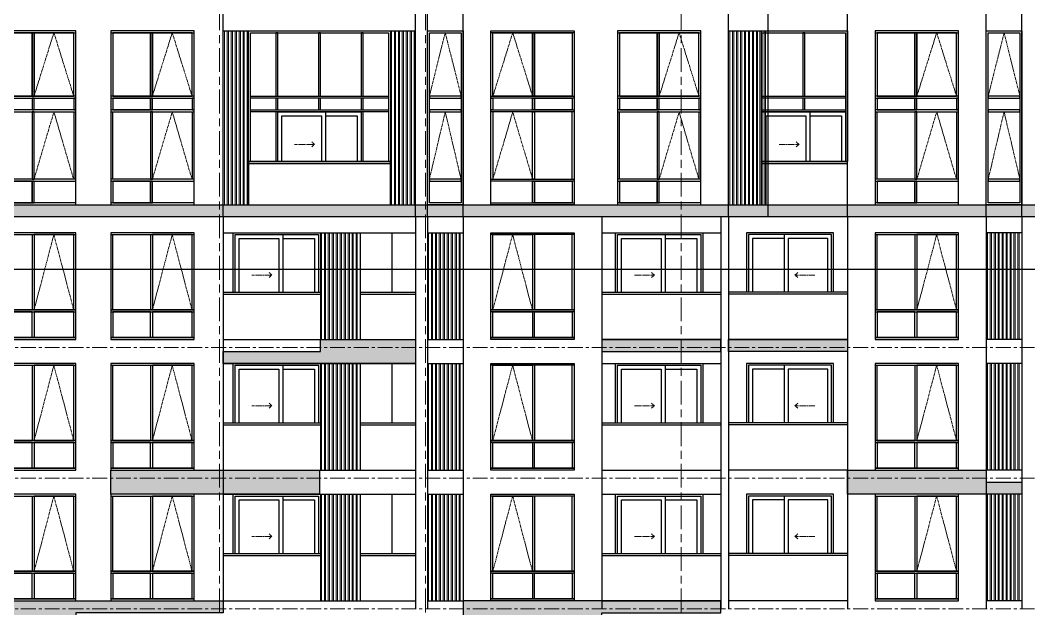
# Model space of a CAD drawing. Header units: millimetres. Extents: x -100356 to 314685, y 446 to 1273965.
# Drawn here: x 198722 to 224172, y 100804 to 115670 of the extents above; entities that cross this region are included whole.
import ezdxf
from ezdxf.xclip import XClip

# ---------------------------------------------------------------- set-up
doc = ezdxf.new("R2010")
doc.units = ezdxf.units.MM
doc.header["$XCLIPFRAME"] = 2
for name, pattern in [('20180221 BF$0$Core - tb$0$HIDDEN2', [0.1875, 0.125, -0.0625]), ('gf$0$CENTER2', [28.575, 19.05, -3.175, 3.175, -3.175]), ('gf$0$Kume - Grid Line', [10.5, 6, -1.25, 2, -1.25]), ('section$0$CENTER', [2, 1.25, -0.25, 0.25, -0.25]), ('section$0$Kume - Grid Line', [10.5, 6, -1.25, 2, -1.25])]:
    doc.linetypes.add(name, pattern=pattern)
for name, color, linetype, lineweight in [('@LOUVER', 35, 'Continuous', 13), ('gf$0$A.Axis', 251, 'gf$0$CENTER2', 13), ('section$0$A-_ANOT----_D', 7, 'Continuous', 5), ('section$0$A-_FLORLEVL_E', 7, 'Continuous', 5), ('section$0$NKC_TRUC', 8, 'section$0$CENTER', 13)]:
    doc.layers.add(name, color=color, linetype=linetype, lineweight=lineweight)
doc.layers.add('NAM', color=3, linetype='Continuous')
doc.layers.add('STR', color=7, linetype='Continuous')

# ---------------------------------------------------------------- blocks, each defined once
blk = doc.blocks.new('section$0$grid section')
at = {"layer": 'section$0$NKC_TRUC', "ltscale": 300}
for p, q in [((-141943.9, 81800), (0, 81800)), ((-141943.9, 78500), (0, 78500)), ((-141943.9, 75200), (0, 75200)), ((-141943.9, 71900), (0, 71900))]:
    blk.add_line(p, q, dxfattribs=at)
blk = doc.blocks.new('wd01 - 2400x2200')
at = {"layer": 'NAM'}
for points in [[(-100, -1050), (2600, -1050), (2600, 1050), (-100, 1050)], [(-50, 1050), (-100, 1050), (-100, -1050), (-50, -1050)], [(650, 1050), (600, 1050), (600, -1050), (650, -1050)], [(2600, 1050), (2550, 1050), (2550, -1050), (2600, -1050)], [(-50, 50), (600, 50), (600, 1000), (-50, 1000)], [(2550, 50), (650, 50), (650, 1000), (2550, 1000)], [(600, 0), (-50, 0), (-50, -1000), (600, -1000)], [(2550, 0), (650, 0), (650, -1000), (2550, -1000)]]:
    blk.add_lwpolyline(points, close=True, dxfattribs=at)
at = {"layer": 'NAM', "elevation": 0}
for points in [[(-50, 1050), (-50, -1050)], [(2550, 1050), (2550, -1050)]]:
    blk.add_lwpolyline(points, dxfattribs=at)
at = {"layer": 'NAM'}
for points in [[(600, 1050), (600, -1050)], [(650, 1050), (650, -1050)]]:
    blk.add_lwpolyline(points, dxfattribs=at)
at = {"layer": 'section$0$A-_ANOT----_D', "color": 8, "linetype": 'section$0$Kume - Grid Line', "ltscale": 10}
blk.add_lwpolyline([(650, 0), (2550, -500), (650, -1000)], dxfattribs=at)
blk = doc.blocks.new('louver 2700')
at = {"layer": '@LOUVER', "linetype": '20180221 BF$0$Core - tb$0$HIDDEN2', "ltscale": 100}
blk.add_lwpolyline([(0, 0), (30, 0), (30, 2700), (0, 2700)], close=True, dxfattribs=at)
blk = doc.blocks.new('*U583')
at = {"layer": '@LOUVER'}
blk.add_blockref('louver 2700', (-15, -1350), dxfattribs=at)
blk = doc.blocks.new('*U584')
at = {"layer": '@LOUVER', "color": 0, "linetype": 'ByBlock', "lineweight": -2}
for p in [(0, 0), (100, 0), (200, 0), (300, 0), (400, 0), (500, 0), (600, 0), (700, 0), (800, 0), (900, 0)]:
    blk.add_blockref('*U583', p, dxfattribs=at)
blk = doc.blocks.new('*U585')
at = {"layer": '@LOUVER'}
blk.add_blockref('louver 2700', (-15, -1350), dxfattribs=at)
blk = doc.blocks.new('*U586')
at = {"layer": '@LOUVER', "color": 0, "linetype": 'ByBlock', "lineweight": -2}
for p in [(0, 0), (100, 0), (200, 0), (300, 0), (400, 0), (500, 0), (600, 0), (700, 0), (800, 0)]:
    blk.add_blockref('*U585', p, dxfattribs=at)
blk = doc.blocks.new('*U587')
at = {"layer": '@LOUVER'}
blk.add_blockref('louver 2700', (-15, -1350), dxfattribs=at)
blk = doc.blocks.new('*U588')
at = {"layer": '@LOUVER', "color": 0, "linetype": 'ByBlock', "lineweight": -2}
for p in [(0, 0), (100, 0), (200, 0), (300, 0), (400, 0), (500, 0), (600, 0), (700, 0), (800, 0)]:
    blk.add_blockref('*U587', p, dxfattribs=at)
blk = doc.blocks.new('elevation unit 1')
at = {"layer": 'NAM'}
for points in [[(200, 39875), (2900, 39875), (2900, 42503), (200, 42503)], [(250, 42503), (200, 42503), (200, 39875), (250, 39875)], [(950, 42503), (900, 42503), (900, 39875), (950, 39875)], [(2900, 42503), (2850, 42503), (2850, 39875), (2900, 39875)], [(250, 40975), (900, 40975), (900, 42483), (250, 42483)], [(2850, 40975), (950, 40975), (950, 42483), (2850, 42483)], [(900, 40925), (250, 40925), (250, 39925), (900, 39925)], [(2850, 40925), (950, 40925), (950, 39925), (2850, 39925)]]:
    blk.add_lwpolyline(points, close=True, dxfattribs=at)
for points in [[(250, 42503), (250, 39875)], [(900, 42503), (900, 39875)], [(950, 42503), (950, 39875)], [(2850, 42503), (2850, 39875)], [(200, 36150), (200, 31300)], [(2900, 36150), (2900, 31300)], [(200, 31000), (200, 30100)], [(200, 26600), (200, 23600)], [(2900, 26600), (2900, 23600)], [(200, 20400), (200, 23400)], [(200, 16000), (200, 16900)], [(2900, 16000), (2900, 16900)]]:
    blk.add_lwpolyline(points, dxfattribs=at)
at = {"layer": 'NAM', "elevation": 0}
for points in [[(1350, 36150), (1350, 33700)], [(1400, 36150), (1400, 33700)], [(1400, 35900), (2900, 35900), (2900, 33700), (1400, 33700)], [(1400, 35850), (2850, 35850), (2850, 33750), (1400, 33750)], [(1400, 35850), (2850, 35850), (2850, 34650), (1400, 34650)], [(1400, 35750), (2750, 35750), (2750, 34750), (1400, 34750)], [(2750, 34650), (2750, 33850), (1400, 33850)], [(2900, 33700), (200, 33700)], [(2900, 32700), (200, 32700)], [(1350, 32700), (1350, 31300)], [(1400, 32700), (1400, 31300)], [(2900, 31900), (1400, 31900)], [(2900, 31000), (2900, 30100)], [(1350, 26600), (1350, 23600)], [(1400, 26600), (1400, 23600)], [(1400, 26250), (2900, 26250), (2900, 24050), (1400, 24050)], [(1400, 26200), (2850, 26200), (2850, 24100), (1400, 24100)], [(1400, 26200), (2850, 26200), (2850, 25000), (1400, 25000)], [(1400, 26100), (2750, 26100), (2750, 25100), (1400, 25100)], [(2750, 25000), (2750, 24200), (1400, 24200)], [(1350, 20400), (1350, 23400)], [(1400, 20400), (1400, 23400)], [(1400, 20750), (2900, 20750), (2900, 22950), (1400, 22950)], [(1400, 20800), (2850, 20800), (2850, 22900), (1400, 22900)], [(2750, 22000), (2750, 22800), (1400, 22800)], [(1400, 20800), (2850, 20800), (2850, 22000), (1400, 22000)], [(1400, 20900), (2750, 20900), (2750, 21900), (1400, 21900)]]:
    blk.add_lwpolyline(points, dxfattribs=at)
at = {"layer": 'section$0$A-_ANOT----_D', "color": 8, "linetype": 'section$0$Kume - Grid Line', "ltscale": 10}
for points in [[(950, 40925), (2850, 40425), (950, 39925)], [(1829, 35428), (1829, 34924)], [(1766, 34993), (1829, 34924), (1892, 34993)], [(1829, 25778), (1829, 25274)], [(1766, 25343), (1829, 25274), (1892, 25343)], [(1766, 21657), (1829, 21726), (1892, 21657)], [(1829, 21222), (1829, 21726)]]:
    blk.add_lwpolyline(points, dxfattribs=at)
at = {"layer": 'STR', "elevation": 0}
for points in [[(3300, 36150), (0, 36150)], [(3300, 31300), (0, 31300)], [(3300, 31000), (0, 31000)], [(3300, 30100), (0, 30100)], [(3300, 26600), (0, 26600)], [(3300, 23600), (0, 23600)], [(3300, 23400), (0, 23400)], [(3300, 20400), (0, 20400)], [(3300, 16900), (0, 16900)], [(3300, 16000), (0, 16000)]]:
    blk.add_lwpolyline(points, dxfattribs=at)
at = {"layer": '@LOUVER', "rotation": 270}
for name, p in [('*U584', (1550, 33685, 0)), ('*U586', (1550, 30985, 0)), ('*U588', (1550, 16885, 0))]:
    blk.add_blockref(name, p, dxfattribs=at)
at = {"layer": 'NAM'}
for p in [(300, 37939, 0), (300, 18650, 0)]:
    blk.add_blockref('wd01 - 2400x2200', p, dxfattribs=at)
at = {"layer": 'NAM', "xscale": -1, "rotation": 180}
blk.add_blockref('wd01 - 2400x2200', (300, 28350, 0), dxfattribs=at)
blk = doc.blocks.new('wd02-elevation 1')
at = {"layer": 'NAM', "elevation": 0}
for points in [[(197491, 177019), (201891, 177019), (201891, 179119), (197491, 179119)], [(197491, 177019), (197541, 177019), (197541, 179119), (197491, 179119)], [(197541, 178119), (198091, 178119), (198091, 179069), (197541, 179069)], [(198091, 177019), (198141, 177019), (198141, 179119), (198091, 179119)], [(198141, 179069), (199841, 179069), (199841, 178119), (198141, 178119)], [(199841, 177019), (199891, 177019), (199891, 179119), (199841, 179119)], [(200191, 179069), (199891, 179069), (199891, 178119), (200191, 178119)], [(200191, 177019), (200241, 177019), (200241, 179119), (200191, 179119)], [(200241, 178119), (201841, 178119), (201841, 179069), (200241, 179069)], [(201841, 177019), (201891, 177019), (201891, 179119), (201841, 179119)], [(198091, 178119), (197541, 178119), (197541, 178069), (198091, 178069)], [(199841, 178119), (198141, 178119), (198141, 178069), (199841, 178069)], [(199841, 177069), (198141, 177069), (198141, 178069), (199841, 178069)], [(200191, 178119), (199891, 178119), (199891, 178069), (200191, 178069)], [(201841, 178119), (200241, 178119), (200241, 178069), (201841, 178069)], [(201841, 178069), (200241, 178069), (200241, 177069), (201841, 177069)], [(200191, 177069), (199891, 177069), (199891, 177019), (200191, 177019)]]:
    blk.add_lwpolyline(points, close=True, dxfattribs=at)
at = {"layer": 'section$0$A-_ANOT----_D', "color": 8, "linetype": 'section$0$Kume - Grid Line', "ltscale": 10, "elevation": 0}
for points in [[(198141, 178069), (199841, 177569), (198141, 177069)], [(200241, 178069), (201841, 177569), (200241, 177069)]]:
    blk.add_lwpolyline(points, dxfattribs=at)
blk = doc.blocks.new('LOUVER HIGH')
at = {"layer": '@LOUVER', "linetype": '20180221 BF$0$Core - tb$0$HIDDEN2', "ltscale": 100}
blk.add_lwpolyline([(0, 0), (30, 0), (30, 4400), (0, 4400)], close=True, dxfattribs=at)
blk = doc.blocks.new('*U445')
at = {"layer": '@LOUVER'}
blk.add_blockref('LOUVER HIGH', (-15, -2200), dxfattribs=at)
blk = doc.blocks.new('*U446')
at = {"layer": '@LOUVER', "color": 0, "linetype": 'ByBlock', "lineweight": -2}
for p in [(0, 0), (100, 0), (200, 0), (300, 0), (400, 0), (500, 0), (600, 0)]:
    blk.add_blockref('*U445', p, dxfattribs=at)
blk = doc.blocks.new('*U447')
at = {"layer": '@LOUVER'}
blk.add_blockref('LOUVER HIGH', (-15, -2200), dxfattribs=at)
blk = doc.blocks.new('*U448')
at = {"layer": '@LOUVER', "color": 0, "linetype": 'ByBlock', "lineweight": -2}
for p in [(0, 0), (100, 0), (200, 0), (300, 0), (400, 0), (500, 0), (600, 0)]:
    blk.add_blockref('*U447', p, dxfattribs=at)
blk = doc.blocks.new('*U449')
at = {"layer": '@LOUVER'}
blk.add_blockref('LOUVER HIGH', (-15, -2200), dxfattribs=at)
blk = doc.blocks.new('*U450')
at = {"layer": '@LOUVER', "color": 0, "linetype": 'ByBlock', "lineweight": -2}
for p in [(0, 0), (100, 0), (200, 0), (300, 0), (400, 0), (500, 0), (600, 0), (700, 0), (800, 0), (900, 0)]:
    blk.add_blockref('*U449', p, dxfattribs=at)
blk = doc.blocks.new('skyvilla elevation 1')
at = {"layer": 'NAM'}
for points in [[(300, 39875), (4700, 39875), (4700, 42503), (300, 42503)], [(300, 39875), (350, 39875), (350, 42503), (300, 42503)], [(900, 39875), (950, 39875), (950, 42503), (900, 42503)], [(2650, 39875), (2700, 39875), (2700, 42503), (2650, 42503)], [(3000, 39875), (3050, 39875), (3050, 42503), (3000, 42503)], [(4650, 39875), (4700, 39875), (4700, 42503), (4650, 42503)], [(900, 42483), (350, 42483), (350, 40975), (900, 40975)], [(2650, 40975), (950, 40975), (950, 42483), (2650, 42483)], [(4650, 42483), (3050, 42483), (3050, 40975), (4650, 40975)], [(900, 40975), (350, 40975), (350, 40925), (900, 40925)], [(2650, 40975), (950, 40975), (950, 40925), (2650, 40925)], [(3000, 40975), (2700, 40975), (2700, 40925), (3000, 40925)], [(4650, 40975), (3050, 40975), (3050, 40925), (4650, 40925)], [(2650, 39925), (950, 39925), (950, 40925), (2650, 40925)], [(4650, 40925), (3050, 40925), (3050, 39925), (4650, 39925)], [(3000, 39925), (2700, 39925), (2700, 39875), (3000, 39875)], [(1400, 35517), (300, 35517), (300, 31933), (1400, 31933)], [(2650, 35467), (2700, 35467), (2700, 31983), (2650, 31983)], [(3000, 35467), (3050, 35467), (3050, 31983), (3000, 31983)], [(2650, 34825), (1400, 34825), (1400, 34775), (2650, 34775)], [(3000, 34825), (2700, 34825), (2700, 34775), (3000, 34775)], [(4650, 34825), (3050, 34825), (3050, 34775), (4650, 34775)], [(3000, 33750), (2700, 33750), (2700, 33700), (3000, 33700)], [(4650, 33750), (3050, 33750), (3050, 33700), (4650, 33700)], [(2650, 32675), (1400, 32675), (1400, 32625), (2650, 32625)], [(3000, 32675), (2700, 32675), (2700, 32625), (3000, 32625)], [(4650, 32675), (3050, 32675), (3050, 32625), (4650, 32625)]]:
    blk.add_lwpolyline(points, close=True, dxfattribs=at)
for points in [[(300, 36150), (300, 31300)], [(1350, 35517), (1350, 31933)], [(1400, 35517), (1400, 31933)], [(1400, 35517), (4700, 35517), (4700, 31933), (1400, 31933)], [(1400, 35467), (4650, 35467), (4650, 31983), (1400, 31983)], [(4700, 35517), (4700, 31933)], [(1400, 34775), (2650, 34775), (2650, 32675), (1400, 32675)], [(1400, 34775), (2650, 34775), (2650, 33575), (1400, 33575)], [(1400, 34675), (2550, 34675), (2550, 33675), (1400, 33675)], [(2550, 33575), (2550, 32775), (1400, 32775)]]:
    blk.add_lwpolyline(points, dxfattribs=at)
at = {"layer": 'NAM', "elevation": 0}
for points in [[(4700, 36150), (4700, 31300)], [(300, 23400), (300, 20400)], [(4700, 23400), (4700, 20400)], [(300, 22600), (4700, 22600), (4700, 20400), (1400, 20400)], [(300, 22550), (2650, 22550), (2650, 20450), (1400, 20450)], [(300, 22550), (2650, 22550), (2650, 21350), (1400, 21350)], [(300, 22550), (4650, 22550), (4650, 20450), (1400, 20450)], [(300, 22450), (2550, 22450), (2550, 21450), (1400, 21450)], [(1350, 22550), (1350, 20400)], [(1400, 22550), (1400, 20400)], [(1400, 20400), (1400, 22550)], [(2550, 21350), (2550, 20550), (1400, 20550)]]:
    blk.add_lwpolyline(points, dxfattribs=at)
for points in [[(4700, 30100), (300, 30100), (300, 31000), (4700, 31000)], [(4650, 30150), (350, 30150), (350, 30950), (4650, 30950)], [(2650, 30150), (350, 30150), (350, 30950), (2650, 30950)], [(950, 30950), (900, 30950), (900, 30150), (950, 30150)], [(2700, 30950), (2650, 30950), (2650, 30150), (2700, 30150)], [(3050, 30950), (3000, 30950), (3000, 30150), (3050, 30150)], [(2650, 22550), (2700, 22550), (2700, 20450), (2650, 20450)], [(3000, 22550), (3050, 22550), (3050, 20450), (3000, 20450)], [(3000, 21525), (2700, 21525), (2700, 21475), (3000, 21475)], [(4650, 21525), (3050, 21525), (3050, 21475), (4650, 21475)], [(4700, 16000), (300, 16000), (300, 16900), (4700, 16900)], [(4650, 16050), (350, 16050), (350, 16850), (4650, 16850)], [(2650, 16050), (350, 16050), (350, 16850), (2650, 16850)], [(950, 16850), (900, 16850), (900, 16050), (950, 16050)], [(2700, 16850), (2650, 16850), (2650, 16050), (2700, 16050)], [(3050, 16850), (3000, 16850), (3000, 16050), (3050, 16050)]]:
    blk.add_lwpolyline(points, close=True, dxfattribs=at)
at = {"layer": 'section$0$A-_ANOT----_D', "color": 8, "linetype": 'section$0$Kume - Grid Line', "ltscale": 10}
for points in [[(950, 40925), (2650, 40425), (950, 39925)], [(3050, 40925), (4650, 40425), (3050, 39925)]]:
    blk.add_lwpolyline(points, dxfattribs=at)
at = {"layer": 'section$0$A-_ANOT----_D', "color": 8, "linetype": 'section$0$Kume - Grid Line', "ltscale": 10, "elevation": 0}
for points in [[(1829, 34353), (1829, 33849)], [(1766, 33918), (1829, 33849), (1892, 33918)], [(950, 30150), (2650, 30550), (950, 30950)], [(3050, 30150), (4650, 30550), (3050, 30950)], [(1829, 22128), (1829, 21624)], [(1766, 21693), (1829, 21624), (1892, 21693)], [(950, 16050), (2650, 16450), (950, 16850)], [(3050, 16050), (4650, 16450), (3050, 16850)]]:
    blk.add_lwpolyline(points, dxfattribs=at)
at = {"layer": 'STR'}
blk.add_lwpolyline([(0, 36150), (5300, 36150)], dxfattribs=at)
at = {"layer": 'STR', "elevation": 0}
for points in [[(0, 31300), (5300, 31300)], [(0, 31000), (5300, 31000)], [(0, 30100), (5300, 30100)], [(0, 23400), (5300, 23400)], [(0, 22400), (5300, 22400)], [(0, 20400), (5300, 20400)], [(0, 16900), (5300, 16900)], [(0, 16000), (5300, 16000)]]:
    blk.add_lwpolyline(points, dxfattribs=at)
at = {"layer": '@LOUVER', "rotation": 270}
for name, p in [('*U446', (2500, 36135)), ('*U448', (2500, 31918)), ('*U450', (2500, 23385, 0))]:
    blk.add_blockref(name, p, dxfattribs=at)
at = {"layer": 'NAM'}
for p in [(-197191, -140130, 0), (-197191, -152919, 0), (-197191, -159419, 0)]:
    blk.add_blockref('wd02-elevation 1', p, dxfattribs=at)
at = {"layer": 'NAM', "xscale": -1, "rotation": 180}
blk.add_blockref('wd02-elevation 1', (-197191, 206416, 0), dxfattribs=at)
blk = doc.blocks.new('random facade')
at = {"layer": 'NAM', "ltscale": 0.5}
h = blk.add_hatch(color=252, dxfattribs=at)
h.dxf.hatch_style = 1
h.paths.add_polyline_path([(141287, 548157), (140987, 548157), (140987, 543257), (141287, 543257)])
h.paths.add_polyline_path([(144587, 550557), (143987, 550557), (143987, 548157), (143987, 545957), (144288, 545957), (144287, 548157), (144587, 548157)])
h.paths.add_polyline_path([(147887, 548157), (147887, 543257), (147287, 543257), (147287, 545957), (147588, 545957), (147587, 548157)])
h.paths.add_polyline_path([(147287, 573357), (147287, 569857), (147587, 569857), (147587, 566857), (147887, 566857), (147887, 572657), (147887, 573357)])
h.paths.add_polyline_path([(144587, 569857), (144287, 569857), (144287, 566857), (144587, 566857)])
h.paths.add_polyline_path([(144287, 566657), (144587, 566657), (144587, 563657), (144287, 563657)])
h.paths.add_polyline_path([(144587, 574557), (143987, 574557), (143987, 579407), (144287, 579407), (144287, 576957), (144587, 576957), (144587, 575927)])
h.paths.add_polyline_path([(147287, 585860), (147887, 585860), (147887, 579407), (147587, 579407), (147587, 583132), (147287, 583132)])
h.paths.add_polyline_path([(141287, 576982), (140687, 576982), (140687, 582246), (141287, 582246)])
h.paths.add_polyline_path([(141287, 563657), (141287, 560157), (140987, 560157), (140987, 559257), (140687, 559257), (140687, 563657)])
h.paths.add_polyline_path([(140687, 558907), (140987, 558907), (140987, 555957), (140687, 555957)])
at = {"layer": 'NAM', "elevation": 0}
for points in [[(147287, 585860), (147887, 585860), (147887, 579407), (147587, 579407), (147587, 583132), (147287, 583132)], [(141287, 576982), (140687, 576982), (140687, 582246), (141287, 582246)], [(144587, 574557), (143987, 574557), (143987, 579407), (144287, 579407), (144287, 576957), (144587, 576957), (144587, 575927)], [(147287, 573357), (147287, 569857), (147587, 569857), (147587, 566857), (147887, 566857), (147887, 572657), (147887, 573357)], [(144587, 569857), (144287, 569857), (144287, 566857), (144587, 566857)], [(144287, 566657), (144587, 566657), (144587, 563657), (144287, 563657)], [(141287, 563657), (141287, 560157), (140987, 560157), (140987, 559257), (140687, 559257), (140687, 563657)]]:
    blk.add_lwpolyline(points, close=True, dxfattribs=at)
blk = doc.blocks.new('ELEVATION 1')
at = {"layer": 'NAM'}
h = blk.add_hatch(color=252, dxfattribs=at)
h.dxf.hatch_style = 1
h.paths.add_polyline_path([(77215, 585860), (77515, 585860), (77515, 543257), (77215, 543257)])
at = {"layer": 'NAM', "elevation": 0}
blk.add_lwpolyline([(77215, 585860), (77515, 585860), (77515, 543257), (77215, 543257)], close=True, dxfattribs=at)
at = {"layer": 'NAM'}
for name, p in [('random facade', (-80372, 0)), ('elevation unit 1', (67315, 543257, 0)), ('elevation unit 1', (70615, 543257, 0)), ('elevation unit 1', (73915, 543257, 0)), ('skyvilla elevation 1', (77215, 543257, 0))]:
    blk.add_blockref(name, p, dxfattribs=at)
ref = blk.add_blockref('random facade', (-70472, 0), dxfattribs=at)
XClip(ref).set_block_clipping_path([(135831.3026844063, 539572.9150476698), (146354.211493358, 586893.258623431)])
at = {"layer": 'section$0$A-_FLORLEVL_E'}
ref = blk.add_blockref('section$0$grid section', (-4584, 526178, 0), dxfattribs=dict(at, rotation=270))
XClip(ref).set_block_clipping_path([(-63133.662589381, -3062.3099419163), (16172.8238461059, 101487.3382753241)])

msp = doc.modelspace()

# ---------------------------------------------------------------- linework, layer by layer
at = {"layer": 'gf$0$A.Axis', "linetype": 'gf$0$Kume - Grid Line', "lineweight": 9, "ltscale": 100}
for p, q in [((203750.4, 25115.6, 0), (203750.4, 127445.7, 0)), ((208950.4, 25115.6, 0), (208950.4, 127445.7, 0)), ((215400.4, 25115.6, 0), (215400.4, 127445.7, 0))]:
    msp.add_line(p, q, dxfattribs=at)

# ---------------------------------------------------------------- block references
at = {"layer": 'NAM', "rotation": 89.99999999999999}
msp.add_blockref('ELEVATION 1', (783254.7, 33488.6, 0), dxfattribs=at)

doc.saveas('drawing.dxf')
